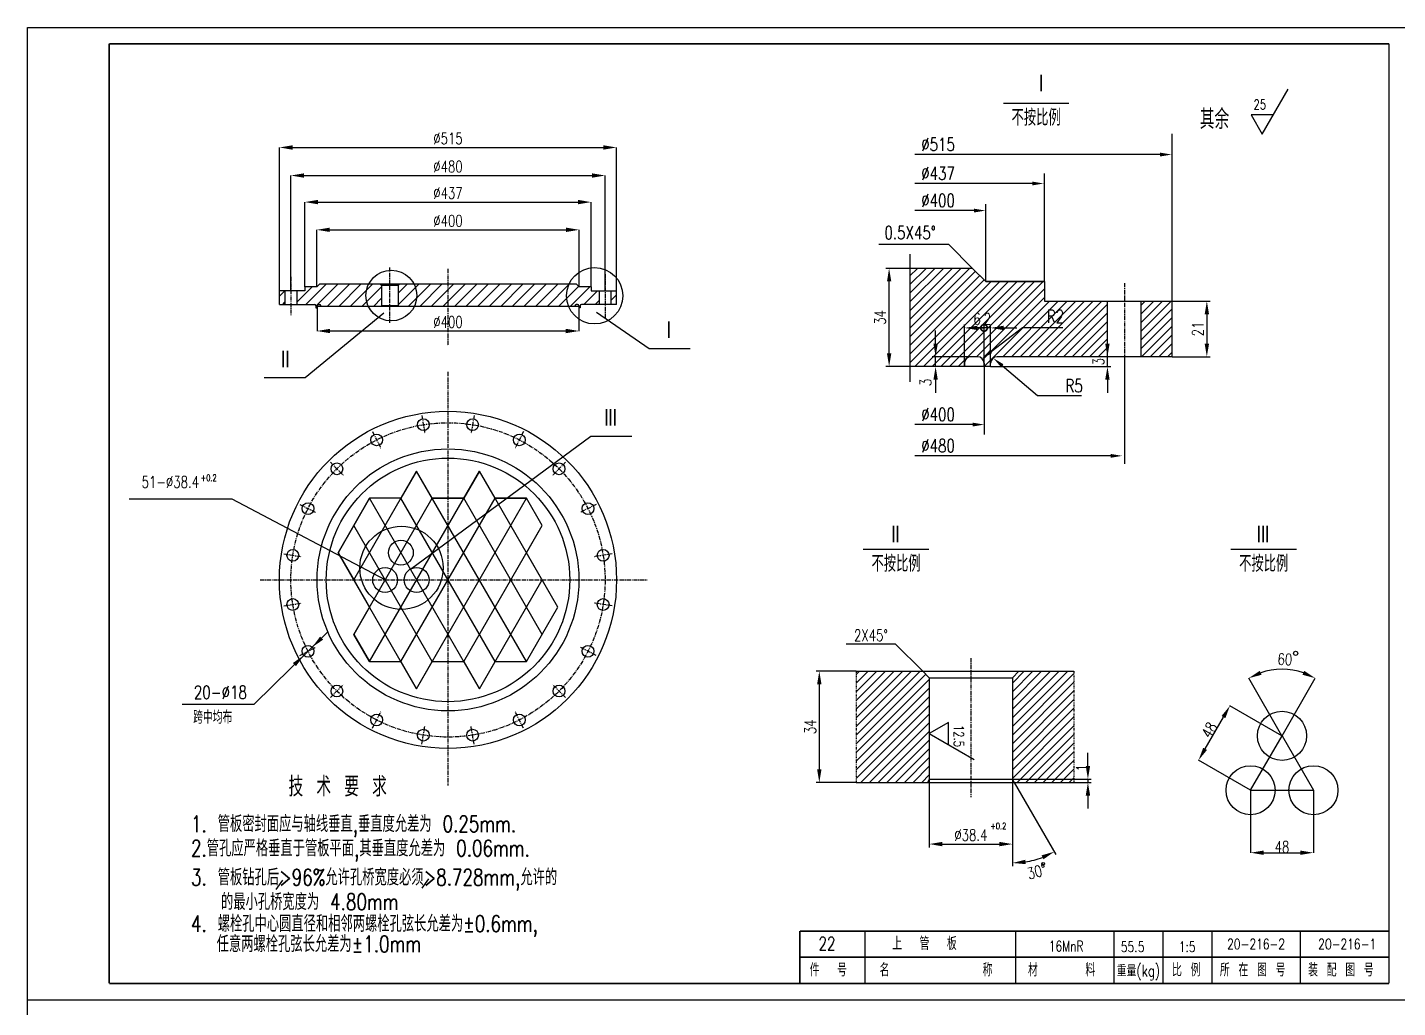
# Model space of a CAD drawing. Extents: x -11639 to -9817, y 3347 to 4292.
# Drawn here: x -10657.8 to -10239.1, y 3807.3 to 4106.7 of the extents above; entities that cross this region are included whole.
import ezdxf
from ezdxf.enums import TextEntityAlignment as Align

# ---------------------------------------------------------------- set-up
doc = ezdxf.new("R2010")
doc.units = 0
doc.header["$LTSCALE"] = 10
doc.header["$MEASUREMENT"] = 0
doc.linetypes.add('CENTER', pattern=[2, 1.25, -0.25, 0.25, -0.25])
doc.linetypes.add('DIVIDE', pattern=[1.25, 0.5, -0.25, 0, -0.25, 0, -0.25])
doc.layers.get('0').update_dxf_attribs({"linetype": 'CONTINUOUS'})
doc.layers.get('DEFPOINTS').update_dxf_attribs({"linetype": 'CONTINUOUS'})
for name, color, linetype in [('1', 2, 'CONTINUOUS'), ('2', 1, 'CONTINUOUS'), ('CENTER', 2, 'CENTER'), ('DIM', 4, 'CONTINUOUS'), ('LK', 240, 'CONTINUOUS'), ('TK', 7, 'CONTINUOUS')]:
    doc.layers.add(name, color=color, linetype=linetype)
doc.styles.add('HZ', font='txt', dxfattribs={"width": 0.75, "bigfont": 'hztxt'})
doc.styles.get("Standard").update_dxf_attribs({"font": 'simplex', "width": 0.75, "bigfont": 'hztxt'})
doc.dimstyles.get("Standard").update_dxf_attribs({"dimtxt": 0.18, "dimasz": 0.18, "dimexe": 0.18, "dimexo": 0.0625, "dimgap": 0.09, "dimtad": 0, "dimtih": 1, "dimtoh": 1, "dimdec": 4, "dimzin": 0, "dimtxsty": 'STANDARD', "dimcen": 0.09, "dimazin": 3, "dimtfac": 1, "dimtdec": 4, "dimtofl": 0, "dimtmove": 0, "dimatfit": 3, "dimtolj": 1, "dimtzin": 0})

# ---------------------------------------------------------------- blocks, each defined once
blk = doc.blocks.new('*D127')
at = {"color": 0, "linetype": 'BYBLOCK'}
for p, q in [((-18999.1, 3938.4), (-18999.1, 4290.4)), ((-18959.1, 4290.2), (-18079.1, 4290.2)), ((-18039.1, 3938.4), (-18039.1, 4290.4))]:
    blk.add_line(p, q, dxfattribs=at)
for points in [[(-18959.1, 4296.9), (-18959.1, 4283.6), (-18999.1, 4290.2)], [(-18079.1, 4296.9), (-18079.1, 4283.6), (-18039.1, 4290.2)]]:
    blk.add_solid(points, dxfattribs=at)
at = {"layer": 'DEFPOINTS', "color": 0, "linetype": 'BYBLOCK'}
for p in [(-18039.1, 4290.2), (-18999.1, 3938.3), (-18039.1, 3938.3)]:
    blk.add_point(p, dxfattribs=at)
at = {"color": 0, "linetype": 'BYBLOCK', "insert": (-18519.1, 4317.7), "char_height": 35, "attachment_point": 5}
blk.add_mtext('\\A1;∅480', dxfattribs=at)
blk = doc.blocks.new('*D118')
at = {"color": 0, "linetype": 'BYBLOCK'}
for p, q in [((-19034.1, 3938.4), (-19034.1, 4376)), ((-18994.1, 4375.9), (-18044.1, 4375.9)), ((-18004.1, 3938.4), (-18004.1, 4376))]:
    blk.add_line(p, q, dxfattribs=at)
for points in [[(-18994.1, 4382.5), (-18994.1, 4369.2), (-19034.1, 4375.9)], [(-18044.1, 4382.5), (-18044.1, 4369.2), (-18004.1, 4375.9)]]:
    blk.add_solid(points, dxfattribs=at)
at = {"layer": 'DEFPOINTS', "color": 0, "linetype": 'BYBLOCK'}
for p in [(-18004.1, 4375.9), (-19034.1, 3938.3), (-18004.1, 3938.3)]:
    blk.add_point(p, dxfattribs=at)
at = {"color": 0, "linetype": 'BYBLOCK', "insert": (-18519.1, 4403.4), "char_height": 35, "attachment_point": 5}
blk.add_mtext('\\A1;∅515', dxfattribs=at)
blk = doc.blocks.new('*D131')
at = {"color": 0, "linetype": 'BYBLOCK'}
for p, q in [((-18919.1, 3886.3), (-18919.1, 3815.2)), ((-18119.1, 3886.3), (-18119.1, 3815.2)), ((-18879.1, 3815.4), (-18159.1, 3815.4))]:
    blk.add_line(p, q, dxfattribs=at)
for points in [[(-18879.1, 3822), (-18879.1, 3808.7), (-18919.1, 3815.4)], [(-18159.1, 3822), (-18159.1, 3808.7), (-18119.1, 3815.4)]]:
    blk.add_solid(points, dxfattribs=at)
at = {"layer": 'DEFPOINTS', "color": 0, "linetype": 'BYBLOCK'}
for p in [(-18919.1, 3886.3), (-18119.1, 3886.3), (-18119.1, 3815.4)]:
    blk.add_point(p, dxfattribs=at)
at = {"color": 0, "linetype": 'BYBLOCK', "insert": (-18519.1, 3842.9), "char_height": 35, "attachment_point": 5}
blk.add_mtext('\\A1;∅400', dxfattribs=at)
blk = doc.blocks.new('*D120')
at = {"color": 0, "linetype": 'BYBLOCK'}
for p, q in [((-18920.1, 3950.4), (-18920.1, 4124.6)), ((-18880.1, 4124.4), (-18158.1, 4124.4)), ((-18118.1, 3950.4), (-18118.1, 4124.6))]:
    blk.add_line(p, q, dxfattribs=at)
for points in [[(-18880.1, 4131.1), (-18880.1, 4117.8), (-18920.1, 4124.4)], [(-18158.1, 4131.1), (-18158.1, 4117.8), (-18118.1, 4124.4)]]:
    blk.add_solid(points, dxfattribs=at)
at = {"layer": 'DEFPOINTS', "color": 0, "linetype": 'BYBLOCK'}
for p in [(-18118.1, 4124.4), (-18920.1, 3950.3), (-18118.1, 3950.3)]:
    blk.add_point(p, dxfattribs=at)
at = {"color": 0, "linetype": 'BYBLOCK', "insert": (-18519.1, 4151.9), "char_height": 35, "attachment_point": 5}
blk.add_mtext('\\A1;∅400', dxfattribs=at)
blk = doc.blocks.new('*D119')
at = {"color": 0, "linetype": 'BYBLOCK'}
for p, q in [((-18956.1, 3950.4), (-18956.1, 4209.3)), ((-18916.1, 4209.1), (-18122.1, 4209.1)), ((-18082.1, 3950.4), (-18082.1, 4209.3))]:
    blk.add_line(p, q, dxfattribs=at)
for points in [[(-18916.1, 4215.8), (-18916.1, 4202.4), (-18956.1, 4209.1)], [(-18122.1, 4215.8), (-18122.1, 4202.4), (-18082.1, 4209.1)]]:
    blk.add_solid(points, dxfattribs=at)
at = {"layer": 'DEFPOINTS', "color": 0, "linetype": 'BYBLOCK'}
for p in [(-18082.1, 4209.1), (-18956.1, 3950.3), (-18082.1, 3950.3)]:
    blk.add_point(p, dxfattribs=at)
at = {"color": 0, "linetype": 'BYBLOCK', "insert": (-18519.1, 4236.6), "char_height": 35, "attachment_point": 5}
blk.add_mtext('\\A1;∅437', dxfattribs=at)
blk = doc.blocks.new('*D132')
at = {"color": 0, "linetype": 'BYBLOCK'}
for p, q in [((-16794.6, 2446.4), (-16794.6, 2180.6)), ((-16788.8, 2436.4), (-16661.7, 2216.3))]:
    blk.add_line(p, q, dxfattribs=at)
blk.add_arc((-16794.6, 2446.5), 255.8, 278.9679, 291.0321, dxfattribs=at)
for points in [[(-16705.7, 2213.7), (-16699.9, 2201.7), (-16666.7, 2224.9)], [(-16754.2, 2187.1), (-16755.3, 2200.4), (-16794.6, 2190.6)]]:
    blk.add_solid(points, dxfattribs=at)
at = {"layer": 'DEFPOINTS', "color": 0, "linetype": 'BYBLOCK'}
for p in [(-16794.6, 2756.5), (-16794.6, 2446.5), (-16794.6, 2446.5), (-16788.8, 2436.5), (-16707.1, 2206.1)]:
    blk.add_point(p, dxfattribs=at)
at = {"color": 0, "linetype": 'BYBLOCK', "insert": (-16720.3, 2164.2), "char_height": 35, "attachment_point": 5, "rotation": 14.7505}
blk.add_mtext('\\A1;30°', dxfattribs=at)
blk = doc.blocks.new('*D134')
at = {"color": 0, "linetype": 'BYBLOCK'}
for p, q in [((-17048.6, 2446.4), (-17048.6, 2238.3)), ((-16794.6, 2446.4), (-16794.6, 2238.3)), ((-17008.6, 2248.3), (-16834.6, 2248.3))]:
    blk.add_line(p, q, dxfattribs=at)
for points in [[(-17008.6, 2254.9), (-17008.6, 2241.6), (-17048.6, 2248.3)], [(-16834.6, 2254.9), (-16834.6, 2241.6), (-16794.6, 2248.3)]]:
    blk.add_solid(points, dxfattribs=at)
at = {"layer": 'DEFPOINTS', "color": 0, "linetype": 'BYBLOCK'}
for p in [(-17048.6, 2446.5), (-16794.6, 2446.5), (-16794.6, 2248.3)]:
    blk.add_point(p, dxfattribs=at)
at = {"color": 0, "linetype": 'BYBLOCK', "insert": (-16921.6, 2275.8), "char_height": 35, "attachment_point": 5}
blk.add_mtext('\\A1;∅38.4', dxfattribs=at)
blk = doc.blocks.new('*D135')
at = {"color": 0, "linetype": 'BYBLOCK'}
for p, q in [((-17522.2, 2776.5), (-17644.8, 2776.5)), ((-17634.8, 2736.5), (-17634.8, 2476.5)), ((-17522.2, 2436.5), (-17644.8, 2436.5))]:
    blk.add_line(p, q, dxfattribs=at)
for points in [[(-17641.4, 2736.5), (-17628.1, 2736.5), (-17634.8, 2776.5)], [(-17641.4, 2476.5), (-17628.1, 2476.5), (-17634.8, 2436.5)]]:
    blk.add_solid(points, dxfattribs=at)
at = {"layer": 'DEFPOINTS', "color": 0, "linetype": 'BYBLOCK'}
for p in [(-17522.1, 2776.5), (-17634.8, 2436.5), (-17522.1, 2436.5)]:
    blk.add_point(p, dxfattribs=at)
at = {"color": 0, "linetype": 'BYBLOCK', "insert": (-17662.3, 2606.5), "char_height": 35, "attachment_point": 5, "rotation": 90}
blk.add_mtext('\\A1;34', dxfattribs=at)
blk = doc.blocks.new('*D128')
at = {"color": 0, "linetype": 'BYBLOCK'}
for p, q in [((-15971, 2579.1), (-16072.6, 2755.1)), ((-15970.9, 2579.1), (-15869.2, 2755.1))]:
    blk.add_line(p, q, dxfattribs=at)
blk.add_arc((-15970.9, 2579), 203.2, 71.2969, 108.7031, dxfattribs=at)
for points in [[(-16033.3, 2765.4), (-16038.8, 2777.5), (-16072.5, 2755)], [(-15903, 2777.5), (-15908.5, 2765.4), (-15869.3, 2755)]]:
    blk.add_solid(points, dxfattribs=at)
at = {"layer": 'DEFPOINTS', "color": 0, "linetype": 'BYBLOCK'}
for p in [(-16006.2, 2779.1), (-15970.9, 2579), (-15970.9, 2579), (-16066.9, 2412.7), (-15874.9, 2412.7)]:
    blk.add_point(p, dxfattribs=at)
at = {"color": 0, "linetype": 'BYBLOCK', "insert": (-15962.1, 2812.7), "char_height": 35, "attachment_point": 5, "rotation": 357.8264}
blk.add_mtext('\\A1;60', dxfattribs=at)
blk = doc.blocks.new('*D133')
at = {"color": 0, "linetype": 'BYBLOCK'}
for p, q in [((-16563.9, 2486.5), (-16563.9, 2526.5)), ((-16794.6, 2446.5), (-16553.9, 2446.5)), ((-16794.6, 2436.5), (-16553.9, 2436.5)), ((-16563.9, 2446.5), (-16563.9, 2436.5)), ((-16563.9, 2446.5), (-16563.9, 2436.5)), ((-16563.9, 2396.5), (-16563.9, 2356.5))]:
    blk.add_line(p, q, dxfattribs=at)
for points in [[(-16570.5, 2486.5), (-16557.2, 2486.5), (-16563.9, 2446.5)], [(-16570.5, 2396.5), (-16557.2, 2396.5), (-16563.9, 2436.5)]]:
    blk.add_solid(points, dxfattribs=at)
at = {"layer": 'DEFPOINTS', "color": 0, "linetype": 'BYBLOCK'}
for p in [(-16794.6, 2446.5), (-16794.6, 2436.5), (-16563.9, 2436.5)]:
    blk.add_point(p, dxfattribs=at)
at = {"color": 0, "linetype": 'BYBLOCK', "insert": (-16581.9, 2481.5), "char_height": 35, "attachment_point": 5, "rotation": 90}
blk.add_mtext('\\A1;1', dxfattribs=at)
blk = doc.blocks.new('*D130')
at = {"color": 0, "linetype": 'BYBLOCK'}
for p, q in [((-16066.9, 2412.7), (-16066.9, 2221.7)), ((-15874.9, 2412.7), (-15874.9, 2221.7)), ((-16026.9, 2221.9), (-15914.9, 2221.9))]:
    blk.add_line(p, q, dxfattribs=at)
for points in [[(-16026.9, 2228.5), (-16026.9, 2215.2), (-16066.9, 2221.9)], [(-15914.9, 2228.5), (-15914.9, 2215.2), (-15874.9, 2221.9)]]:
    blk.add_solid(points, dxfattribs=at)
at = {"layer": 'DEFPOINTS', "color": 0, "linetype": 'BYBLOCK'}
for p in [(-16066.9, 2412.7), (-15874.9, 2412.7), (-15874.9, 2221.9)]:
    blk.add_point(p, dxfattribs=at)
at = {"color": 0, "linetype": 'BYBLOCK', "insert": (-15970.9, 2239.4), "char_height": 35, "attachment_point": 5}
blk.add_mtext('\\A1;48', dxfattribs=at)
blk = doc.blocks.new('*D129')
at = {"color": 0, "linetype": 'BYBLOCK'}
for p, q in [((-15971, 2579), (-16130.1, 2670.9)), ((-16205.9, 2539.1), (-16149.9, 2636.1)), ((-16067, 2412.8), (-16226.1, 2504.6))]:
    blk.add_line(p, q, dxfattribs=at)
for points in [[(-16155.7, 2639.5), (-16144.1, 2632.8), (-16129.9, 2670.8)], [(-16211.7, 2542.5), (-16200.1, 2535.8), (-16225.9, 2504.5)]]:
    blk.add_solid(points, dxfattribs=at)
at = {"layer": 'DEFPOINTS', "color": 0, "linetype": 'BYBLOCK'}
for p in [(-16129.9, 2670.8), (-15970.9, 2579), (-16066.9, 2412.7)]:
    blk.add_point(p, dxfattribs=at)
at = {"color": 0, "linetype": 'BYBLOCK', "insert": (-16193.1, 2596.4), "char_height": 35, "attachment_point": 5, "rotation": 60}
blk.add_mtext('\\A1;48', dxfattribs=at)
blk = doc.blocks.new('*D123')
at = {"color": 0, "linetype": 'BYBLOCK'}
for p, q in [((-17029.3, 3776.7), (-17029.3, 3816.7)), ((-16915.1, 3736.7), (-17039.3, 3736.7)), ((-17029.3, 3706.7), (-17029.3, 3736.7)), ((-17029.3, 3706.7), (-17029.3, 3736.7)), ((-16941.4, 3706.7), (-17039.3, 3706.7)), ((-17029.3, 3666.7), (-17029.3, 3626.7))]:
    blk.add_line(p, q, dxfattribs=at)
for points in [[(-17035.9, 3776.7), (-17022.6, 3776.7), (-17029.3, 3736.7)], [(-17035.9, 3666.7), (-17022.6, 3666.7), (-17029.3, 3706.7)]]:
    blk.add_solid(points, dxfattribs=at)
at = {"layer": 'DEFPOINTS', "color": 0, "linetype": 'BYBLOCK'}
for p in [(-17029.3, 3736.7), (-16915.1, 3736.7), (-16941.3, 3706.7)]:
    blk.add_point(p, dxfattribs=at)
at = {"color": 0, "linetype": 'BYBLOCK', "insert": (-17059.9, 3658.2), "char_height": 35, "attachment_point": 5, "rotation": 90}
blk.add_mtext('\\A1;3', dxfattribs=at)
blk = doc.blocks.new('*D125')
at = {"color": 0, "linetype": 'BYBLOCK'}
for p, q in [((-17107.9, 4006.7), (-17181.3, 4006.7)), ((-17171.3, 3746.7), (-17171.3, 3966.7)), ((-17107.9, 3706.7), (-17181.3, 3706.7))]:
    blk.add_line(p, q, dxfattribs=at)
for points in [[(-17177.9, 3966.7), (-17164.6, 3966.7), (-17171.3, 4006.7)], [(-17177.9, 3746.7), (-17164.6, 3746.7), (-17171.3, 3706.7)]]:
    blk.add_solid(points, dxfattribs=at)
at = {"layer": 'DEFPOINTS', "color": 0, "linetype": 'BYBLOCK'}
for p in [(-17171.3, 4006.7), (-17107.8, 4006.7), (-17107.8, 3706.7)]:
    blk.add_point(p, dxfattribs=at)
at = {"color": 0, "linetype": 'BYBLOCK', "insert": (-17198.8, 3856.7), "char_height": 35, "attachment_point": 5, "rotation": 90}
blk.add_mtext('\\A1;34', dxfattribs=at)
blk = doc.blocks.new('*D126')
at = {"color": 0, "linetype": 'BYBLOCK'}
for p, q in [((-16306.3, 3906.7), (-16190.6, 3906.7)), ((-16200.6, 3866.7), (-16200.6, 3776.7)), ((-16306.3, 3736.7), (-16190.6, 3736.7))]:
    blk.add_line(p, q, dxfattribs=at)
for points in [[(-16207.2, 3866.7), (-16193.9, 3866.7), (-16200.6, 3906.7)], [(-16207.2, 3776.7), (-16193.9, 3776.7), (-16200.6, 3736.7)]]:
    blk.add_solid(points, dxfattribs=at)
at = {"layer": 'DEFPOINTS', "color": 0, "linetype": 'BYBLOCK'}
for p in [(-16306.4, 3906.7), (-16306.4, 3736.7), (-16200.6, 3736.7)]:
    blk.add_point(p, dxfattribs=at)
at = {"color": 0, "linetype": 'BYBLOCK', "insert": (-16228.1, 3821.7), "char_height": 35, "attachment_point": 5, "rotation": 90}
blk.add_mtext('\\A1;21', dxfattribs=at)
blk = doc.blocks.new('*D121')
at = {"color": 0, "linetype": 'BYBLOCK'}
for p, q in [((-16504.3, 3776.7), (-16504.3, 3816.7)), ((-16306.4, 3736.7), (-16514.3, 3736.7)), ((-16504.3, 3706.7), (-16504.3, 3736.7)), ((-16861.3, 3706.7), (-16494.3, 3706.7)), ((-16504.3, 3666.7), (-16504.3, 3626.7))]:
    blk.add_line(p, q, dxfattribs=at)
for points in [[(-16511, 3776.7), (-16497.6, 3776.7), (-16504.3, 3736.7)], [(-16511, 3666.7), (-16497.6, 3666.7), (-16504.3, 3706.7)]]:
    blk.add_solid(points, dxfattribs=at)
at = {"layer": 'DEFPOINTS', "color": 0, "linetype": 'BYBLOCK'}
for p in [(-16504.3, 3736.7), (-16306.3, 3736.7), (-16861.3, 3706.7)]:
    blk.add_point(p, dxfattribs=at)
at = {"color": 0, "linetype": 'BYBLOCK', "insert": (-16531.8, 3721.7), "char_height": 35, "attachment_point": 5, "rotation": 90}
blk.add_mtext('\\A1;3', dxfattribs=at)
blk = doc.blocks.new('_DOTSMALL')
at = {"layer": '1', "color": 0, "const_width": 0.5}
blk.add_lwpolyline([(-0.0625, 0, 1), (0.0625, 0, 1)], format="xyb", close=True, dxfattribs=at)
blk = doc.blocks.new('*D122')
at = {"color": 0, "linetype": 'BYBLOCK'}
for p, q in [((-16941.3, 3706.7), (-16941.3, 3834.8)), ((-16901.3, 3824.8), (-16881.3, 3824.8)), ((-16881.3, 3707.3), (-16881.3, 3834.8))]:
    blk.add_line(p, q, dxfattribs=at)
blk.add_solid([(-16901.3, 3831.5), (-16901.3, 3818.1), (-16941.3, 3824.8)], dxfattribs=at)
at = {"layer": 'DEFPOINTS', "color": 0, "linetype": 'BYBLOCK'}
for p in [(-16881.3, 3824.8), (-16941.3, 3706.7), (-16881.3, 3707.3)]:
    blk.add_point(p, dxfattribs=at)
at = {"color": 0, "linetype": 'BYBLOCK', "xscale": 40, "yscale": 40, "zscale": 40}
blk.add_blockref('_DOTSMALL', (-16881.3, 3824.8), dxfattribs=at)
at = {"color": 0, "linetype": 'BYBLOCK', "insert": (-16902.5, 3851.9), "char_height": 35, "attachment_point": 5}
blk.add_mtext('\\A1;6', dxfattribs=at)
blk = doc.blocks.new('*D124')
at = {"color": 0, "linetype": 'BYBLOCK'}
for p, q in [((-16881.3, 3824.8), (-16921.3, 3824.8)), ((-16881.3, 3706.7), (-16881.3, 3834.8)), ((-16861.3, 3824.8), (-16881.3, 3824.8)), ((-16861.3, 3707.2), (-16861.3, 3834.8)), ((-16821.3, 3824.8), (-16781.3, 3824.8))]:
    blk.add_line(p, q, dxfattribs=at)
blk.add_solid([(-16821.3, 3831.5), (-16821.3, 3818.1), (-16861.3, 3824.8)], dxfattribs=at)
at = {"layer": 'DEFPOINTS', "color": 0, "linetype": 'BYBLOCK'}
for p in [(-16881.3, 3824.8), (-16881.3, 3706.7), (-16861.3, 3707.1)]:
    blk.add_point(p, dxfattribs=at)
at = {"color": 0, "linetype": 'BYBLOCK', "xscale": 40, "yscale": 40, "zscale": 40}
blk.add_blockref('_DOTSMALL', (-16881.3, 3824.8), dxfattribs=at)
at = {"color": 0, "linetype": 'BYBLOCK', "insert": (-16871.3, 3852.3), "char_height": 35, "attachment_point": 5}
blk.add_mtext('\\A1;2', dxfattribs=at)
blk = doc.blocks.new('20-216-2')
h = blk.add_hatch()
h.set_pattern_fill('ANSI31', color=256, scale=150, style=0)
h.set_pattern_definition([(45, (-4501, -80.66), (-13.258252, 13.258252), [])])
h.paths.add_polyline_path([(-16876.32411, 6936.656), (-16916.32411, 6976.656), (-17107.79324, 6976.656), (-17107.79324, 6676.656), (-16941.32411, 6676.656), (-16941.32411, 6686.656, -0.4142135624), (-16921.32411, 6706.656), (-16901.32411, 6706.656, -0.4142135624), (-16881.32411, 6686.656), (-16881.32411, 6676.656), (-16861.32411, 6676.656), (-16861.32411, 6686.656, -0.4142135624), (-16841.32411, 6706.656), (-16504.1005, 6706.656), (-16504.1005, 6876.656), (-16696.32411, 6876.656), (-16696.32411, 6936.656)])
h.paths.add_polyline_path([(-16306.32411, 6876.656), (-16401.19812, 6876.656), (-16401.19812, 6706.656), (-16306.32411, 6706.656)])
h.paths.add_polyline_path([(-16919.34734, 6848.19198), (-16885.59734, 6848.19198), (-16885.59734, 6795.69198), (-16919.34734, 6795.69198)], flags=24)
h.paths.add_polyline_path([(-16888.82411, 6848.54623), (-16853.82411, 6848.54623), (-16853.82411, 6796.04623), (-16888.82411, 6796.04623)], flags=24)
h.paths.add_polyline_path([(-16699.55298, 6859.93922), (-16629.55298, 6859.93922), (-16629.55298, 6799.93922), (-16699.55298, 6799.93922)], flags=24)
h = blk.add_hatch()
h.set_pattern_fill('ANSI31', color=256, scale=200, style=0)
h.paths.add_polyline_path([(-18761.38498, 6928.31704), (-18912.06563, 6928.31704), (-18920.06563, 6920.31704), (-18956.06563, 6920.31704), (-18956.06563, 6908.31704), (-18981.06563, 6908.31704), (-18981.06563, 6866.31704), (-18927.06563, 6866.31704, -0.4142135624), (-18923.06563, 6862.31704), (-18923.06563, 6856.31704), (-18919.06563, 6856.31704), (-18919.06563, 6862.31704, -0.4142135624), (-18915.06563, 6866.31704), (-18911.06563, 6866.31704, -0.4142135624), (-18907.06563, 6862.31704), (-18907.06563, 6860.31704), (-18762.02744, 6860.31704, -0.1115708707), (-18769.56111, 6893.65861, -0.1163560313)])
h.paths.add_polyline_path([(-19017.06563, 6908.31704), (-19034.06563, 6908.31704), (-19034.06563, 6866.31704), (-19017.06563, 6866.31704)])
h.paths.add_polyline_path([(-18722.04542, 6924.31704), (-18726.04542, 6928.31704), (-18761.38498, 6928.31704, 0.1163560313), (-18769.56111, 6893.65861, 0.1115708707), (-18762.02744, 6860.31704), (-18723.20012, 6860.31704), (-18722.04542, 6862.31704)])
h.paths.add_polyline_path([(-18622.64477, 6928.31704), (-18667.24542, 6928.31704), (-18671.24542, 6924.31704), (-18671.24542, 6862.31704), (-18670.09071, 6860.31704), (-18622.00231, 6860.31704, 0.1115708707), (-18614.46864, 6893.65861, 0.1163560313)])
h.paths.add_polyline_path([(-18519.06563, 6928.31704), (-18622.64477, 6928.31704, -0.1163560313), (-18614.46864, 6893.65861, -0.1115708707), (-18622.00231, 6860.31704), (-18519.06563, 6860.31704)])
h.paths.add_polyline_path([(-18157.03132, 6893.08959, -0.1058347504), (-18149.49028, 6928.31704), (-18519.06563, 6928.31704), (-18519.06563, 6860.31704), (-18150.5463, 6860.31704, -0.0979898263)])
h.paths.add_polyline_path([(-18057.06563, 6908.31704), (-18082.06563, 6908.31704), (-18082.06563, 6920.31704), (-18118.06563, 6920.31704), (-18126.06563, 6928.31704), (-18149.49028, 6928.31704, 0.1058347504), (-18157.03132, 6893.08959, 0.0979898263), (-18150.5463, 6860.31704), (-18131.06563, 6860.31704), (-18131.06563, 6862.31704, -0.4142135624), (-18127.06563, 6866.31704), (-18123.06563, 6866.31704, -0.4142135624), (-18119.06563, 6862.31704), (-18119.06563, 6856.31704), (-18115.06563, 6856.31704), (-18115.06563, 6862.31704, -0.4142135624), (-18111.06563, 6866.31704), (-18057.06563, 6866.31704)])
h.paths.add_polyline_path([(-18004.06563, 6908.31704), (-18021.06563, 6908.31704), (-18021.06563, 6866.31704), (-18004.06563, 6866.31704)])
h = blk.add_hatch()
h.set_pattern_fill('ANSI31', color=256, scale=150, style=0)
h.paths.add_polyline_path([(-17048.62128, 5726.46215), (-17068.62128, 5746.46215), (-17271.92472, 5746.46215), (-17271.92472, 5406.46215), (-17054.39479, 5406.46215), (-17048.62128, 5416.46215)])
h.paths.add_polyline_path([(-16606.64146, 5746.46215), (-16774.62128, 5746.46215), (-16794.62128, 5726.46215), (-16794.62128, 5416.46215), (-16788.84778, 5406.46215), (-16606.64146, 5406.46215)])
for p, q in [((-17107.79324, 7019.65793), (-17107.79324, 6630.2842)), ((-18715.11122, 6839.51686), (-18955.80019, 6642.60476)), ((-18065.70072, 6842.38942), (-17904.87883, 6732.26681)), ((-17904.87883, 6732.26681), (-17779.53746, 6732.26681)), ((-18955.80019, 6642.60476), (-19081.14155, 6642.60476)), ((-18634.06563, 6058.00194), (-18082.73186, 6464.45926)), ((-18082.73186, 6464.45926), (-17957.3905, 6464.45926)), ((-19043.67477, 5079.86563), (-19023.69085, 5108.39488)), ((-18597.61699, 5083.99377), (-18577.63307, 5112.52302))]:
    blk.add_line(p, q)
at = {"linetype": 'DIVIDE'}
for p, q in [((-17271.92472, 5746.46215), (-17271.92472, 5406.46215)), ((-16606.64146, 5746.46215), (-16606.64146, 5406.46215))]:
    blk.add_line(p, q, dxfattribs=at)
at = {"color": 2}
blk.add_line((-19804.04823, 4742.6203), (-11394.04823, 4742.6203), dxfattribs=at)
at = {"color": 1, "const_width": 5}
blk.add_lwpolyline([(-19554.04823, 4792.6203), (-15644.04823, 4792.6203)], dxfattribs=at)
for centre, radius in [((-18692.01487, 6893.65861), 77.54624), ((-18070.97953, 6893.08959), 86.05179), ((-18519.06563, 6025.09297), 372), ((-18661.18845, 6062.05276), 127.25386)]:
    blk.add_circle(centre, radius)
at = {"layer": '1'}
for p, q in [((-19804.04823, 1772.6203), (-19804.04823, 7712.6203)), ((-19804.04823, 7712.6203), (-11394.04823, 7712.6203)), ((-16822.1597, 7481.17292), (-16622.1597, 7481.17292)), ((-18807.06563, 6025.09297), (-18615.06563, 6357.64673)), ((-18759.06563, 5775.67765), (-18423.06563, 6357.64673)), ((-18279.06563, 5775.67765), (-18615.06563, 6357.64673)), ((-18183.06563, 5941.95453), (-18423.06563, 6357.64673)), ((-18807.06563, 5858.81609), (-18567.06563, 6274.50829)), ((-18423.06563, 5692.53922), (-18759.06563, 6274.50829)), ((-18663.06563, 5775.67765), (-18375.06563, 6274.50829)), ((-18375.06563, 5775.67765), (-18663.06563, 6274.50829)), ((-18615.06563, 5692.53922), (-18279.06563, 6274.50829)), ((-18231.06563, 5858.81609), (-18471.06563, 6274.50829)), ((-18567.06563, 5775.67765), (-18807.06563, 6191.36985)), ((-18471.06563, 5775.67765), (-18231.06563, 6191.36985)), ((-17250.1265, 6118.73598), (-17050.1265, 6118.73598)), ((-16126.97328, 6118.73598), (-15926.97328, 6118.73598)), ((-18615.06563, 5692.53922), (-18855.06563, 6108.23141)), ((-18423.06563, 5692.53922), (-18231.06563, 6025.09297)), ((-16066.93639, 5382.72742), (-15970.93639, 5549.0043)), ((-15970.93639, 5549.0043), (-15874.93639, 5382.72742)), ((-16066.93639, 5382.72742), (-15874.93639, 5382.72742)), ((-17244.04823, 4792.6203), (-17244.04823, 4952.6203)), ((-16784.04823, 4792.6203), (-16784.04823, 4952.6203)), ((-16484.04823, 4792.6203), (-16484.04823, 4952.6203)), ((-16334.04823, 4792.6203), (-16334.04823, 4952.6203)), ((-16184.04823, 4792.6203), (-16184.04823, 4952.6203)), ((-15914.04823, 4792.6203), (-15914.04823, 4952.6203))]:
    blk.add_line(p, q, dxfattribs=at)
at = {"layer": '1', "color": 1, "const_width": 5}
blk.add_lwpolyline([(-15644.04823, 7662.6203), (-15644.04823, 4792.6203)], dxfattribs=at)
at = {"layer": '1', "const_width": 5}
blk.add_lwpolyline([(-17444.04823, 4872.6203), (-15644.04823, 4872.6203)], dxfattribs=at)
at = {"layer": '2', "const_width": 5}
for points in [[(-19554.04823, 4792.6203), (-19554.04823, 7662.6203)], [(-15644.04823, 7662.6203), (-19554.04823, 7662.6203)], [(-17444.04823, 4952.6203), (-15644.04823, 4952.6203)], [(-17444.04823, 4952.6203), (-17444.04823, 4792.6203)]]:
    blk.add_lwpolyline(points, dxfattribs=at)
at = {"layer": 'CENTER'}
for p, q in [((-18999.06563, 6950.8818), (-18999.06563, 6832.99216)), ((-18696.64542, 6809.99731), (-18696.64542, 6978.91579)), ((-18519.06563, 6975.24661), (-18519.06563, 6739.97523)), ((-18039.06563, 6958.57024), (-18039.06563, 6822.74087)), ((-16452.64931, 6931.51864), (-16452.64931, 6656.0793)), ((-18519.06563, 6660.876), (-18519.06563, 5396.8928)), ((-18598.57111, 6527.07087), (-18589.88184, 6472.20898)), ((-18439.56014, 6527.07087), (-18448.24941, 6472.20898)), ((-18749.79954, 6477.93378), (-18724.5823, 6428.44215)), ((-18288.33171, 6477.93378), (-18313.54895, 6428.44215)), ((-18878.44212, 6384.46947), (-18839.16535, 6345.19269)), ((-18159.68913, 6384.46947), (-18198.9659, 6345.19269)), ((-18971.90643, 6255.82689), (-18922.41481, 6230.60964)), ((-18066.22482, 6255.82689), (-18115.71645, 6230.60964)), ((-19021.04352, 6104.59846), (-18966.18164, 6095.90919)), ((-18017.08773, 6104.59846), (-18071.94962, 6095.90919)), ((-19092.57124, 6025.09297), (-17910.40366, 6025.09297)), ((-19021.04352, 5945.58748), (-18966.18164, 5954.27675)), ((-18017.08773, 5945.58748), (-18071.94962, 5954.27675)), ((-18971.90643, 5794.35906), (-18922.41481, 5819.5763)), ((-18066.22482, 5794.35906), (-18115.71645, 5819.5763)), ((-16921.62128, 5785.77033), (-16921.62128, 5361.33985)), ((-18878.44212, 5665.71647), (-18839.16535, 5704.99325)), ((-18159.68913, 5665.71647), (-18198.9659, 5704.99325)), ((-18749.79954, 5572.25217), (-18724.5823, 5621.74379)), ((-18288.33171, 5572.25217), (-18313.54895, 5621.74379)), ((-18598.57111, 5523.11507), (-18589.88184, 5577.97696)), ((-18439.56014, 5523.11507), (-18448.24941, 5577.97696))]:
    blk.add_line(p, q, dxfattribs=at)
blk.add_circle((-18519.06563, 6025.09297), 480, dxfattribs=at)
at = {"layer": 'DIM'}
for p, q in [((-16031.65507, 7386.60486), (-15952.37168, 7523.95919)), ((-15997.86342, 7445.14713), (-16065.45834, 7445.14042)), ((-16065.45834, 7445.14042), (-16031.65507, 7386.60486)), ((-16306.38661, 6876.656), (-16306.38661, 7387.38173)), ((-16343.33781, 7324.29376), (-17092.83347, 7324.29376)), ((-16696.32411, 6936.656), (-16696.32411, 7266.07205)), ((-16734.18281, 7235.95644), (-17092.83347, 7235.95644)), ((-16876.32411, 6936.656), (-16876.32411, 7173.09431)), ((-16911.64488, 7153.14618), (-17092.83347, 7153.14618)), ((-17203.00249, 7050.14575), (-16989.81386, 7050.14575)), ((-16916.32411, 6976.656), (-16989.81386, 7050.14575)), ((-16859.91612, 6722.59775), (-16764.10464, 6796.28434)), ((-16764.10464, 6796.28434), (-16690.45298, 6796.28434)), ((-16690.45298, 6796.28434), (-16640.45298, 6796.28434)), ((-16452.64931, 6706.656), (-16452.64931, 6379.58209)), ((-16881.32411, 6677.3185), (-16881.32411, 6468.9785)), ((-16825.86858, 6679.5295), (-16717.89146, 6588.29246)), ((-16717.89146, 6588.29246), (-16633.4093, 6588.29246)), ((-16633.4093, 6588.29246), (-16583.4093, 6588.29246)), ((-16916.32411, 6499.54142), (-17092.83347, 6499.54142)), ((-16494.37817, 6403.98132), (-17092.83347, 6403.98132)), ((-19178.87417, 6271.55335), (-19493.57547, 6271.55335)), ((-18711.06563, 6025.09297), (-19178.87417, 6271.55335)), ((-19111.57403, 5645.59473), (-18886.26866, 5866.46785)), ((-17302.54787, 5830.2248), (-17152.38394, 5830.2248)), ((-17068.62128, 5746.46215), (-17152.38394, 5830.2248)), ((-19331.05565, 5645.59473), (-19111.57403, 5645.59473)), ((-16990.08572, 5589.6915), (-17048.62128, 5555.88823)), ((-16990.07901, 5522.09658), (-16990.08572, 5589.6915)), ((-17048.62128, 5555.88823), (-16911.26695, 5476.60484))]:
    blk.add_line(p, q, dxfattribs=at)
for centre, radius in [((-15929.36628, 5800.82726), 6.40574), ((-16700.61827, 5157.5145), 4.31496)]:
    blk.add_circle(centre, radius, dxfattribs=at)
for points in [[(-16343.33781, 7330.12709), (-16343.33781, 7318.46043), (-16308.33781, 7324.29376)], [(-16734.18281, 7241.78977), (-16734.18281, 7230.1231), (-16699.18281, 7235.95644)], [(-16911.64488, 7158.97951), (-16911.64488, 7147.31285), (-16876.64488, 7153.14618)], [(-16856.35992, 6717.97377), (-16863.47233, 6727.22173), (-16887.66, 6701.26052)], [(-16829.63349, 6675.0738), (-16822.10366, 6683.98519), (-16852.60274, 6702.11897)], [(-16916.32411, 6505.37475), (-16916.32411, 6493.70809), (-16881.32411, 6499.54142)], [(-16494.37817, 6409.81465), (-16494.37817, 6398.14798), (-16459.37817, 6403.98132)], [(-18909.66683, 5852.27049), (-18900.40286, 5842.68109), (-18933.80306, 5819.68389)], [(-18992.8333, 5771.33539), (-18983.49933, 5761.81411), (-18959.60248, 5794.57667)]]:
    blk.add_solid(points, dxfattribs=at)
at = {"layer": 'LK'}
for p, q in [((-16916.32411, 6976.656), (-17107.79324, 6976.656)), ((-16876.32411, 6936.656), (-16916.32411, 6976.656)), ((-19034.06563, 6866.31704), (-19034.06563, 6908.31704)), ((-18956.06563, 6908.31704), (-19034.06563, 6908.31704)), ((-19017.06563, 6908.31704), (-19017.06563, 6866.31704)), ((-18981.06563, 6908.31704), (-18981.06563, 6866.31704)), ((-18956.06563, 6920.31704), (-18956.06563, 6908.31704)), ((-18920.06563, 6920.31704), (-18956.06563, 6920.31704)), ((-18920.06563, 6920.31704), (-18912.06563, 6928.31704)), ((-18126.06563, 6928.31704), (-18912.06563, 6928.31704)), ((-18722.04542, 6924.31704), (-18726.04542, 6928.31704)), ((-18722.04542, 6924.31704), (-18722.04542, 6862.31704)), ((-18671.24542, 6924.31704), (-18722.04542, 6924.31704)), ((-18671.24542, 6924.31704), (-18667.24542, 6928.31704)), ((-18671.24542, 6924.31704), (-18671.24542, 6862.31704)), ((-18118.06563, 6920.31704), (-18126.06563, 6928.31704)), ((-18082.06563, 6920.31704), (-18118.06563, 6920.31704)), ((-18082.06563, 6920.31704), (-18082.06563, 6908.31704)), ((-18082.06563, 6908.31704), (-18004.06563, 6908.31704)), ((-18057.06563, 6908.31704), (-18057.06563, 6866.31704)), ((-18021.06563, 6908.31704), (-18021.06563, 6866.31704)), ((-18004.06563, 6866.31704), (-18004.06563, 6908.31704)), ((-16876.32411, 6936.656), (-16696.32411, 6936.656)), ((-16696.32411, 6936.656), (-16876.32411, 6936.656)), ((-16696.32411, 6936.656), (-16696.32411, 6876.656)), ((-19034.06563, 6866.31704), (-18927.06563, 6866.31704)), ((-18951.06563, 6866.31704), (-18951.06563, 6866.31704)), ((-18915.06563, 6866.31704), (-18911.06563, 6866.31704)), ((-18123.06563, 6866.31704), (-18127.06563, 6866.31704)), ((-18004.06563, 6866.31704), (-18111.06563, 6866.31704)), ((-18087.06563, 6866.31704), (-18087.06563, 6866.31704)), ((-16696.32411, 6876.656), (-16306.32411, 6876.656)), ((-16504.1005, 6706.656), (-16504.1005, 6876.656)), ((-16401.19812, 6706.656), (-16401.19812, 6876.656)), ((-16306.32411, 6706.656), (-16306.32411, 6876.656)), ((-18923.06563, 6862.31704), (-18923.06563, 6856.31704)), ((-18923.06563, 6856.31704), (-18919.06563, 6856.31704)), ((-18919.06563, 6862.31704), (-18919.06563, 6856.31704)), ((-18119.06563, 6860.31704), (-18919.06563, 6860.31704)), ((-18907.06563, 6862.31704), (-18907.06563, 6860.31704)), ((-18722.04542, 6862.31704), (-18723.20012, 6860.31704)), ((-18671.24542, 6862.31704), (-18722.04542, 6862.31704)), ((-18671.24542, 6862.31704), (-18670.09071, 6860.31704)), ((-18131.06563, 6862.31704), (-18131.06563, 6860.31704)), ((-18119.06563, 6862.31704), (-18119.06563, 6856.31704)), ((-18115.06563, 6856.31704), (-18119.06563, 6856.31704)), ((-18115.06563, 6862.31704), (-18115.06563, 6856.31704)), ((-16901.32411, 6706.656), (-16921.32411, 6706.656)), ((-16306.32411, 6706.656), (-16841.32411, 6706.656)), ((-16721.32411, 6706.656), (-16721.32411, 6706.656)), ((-16861.32411, 6676.656), (-17107.79324, 6676.656)), ((-16941.32411, 6686.656), (-16941.32411, 6676.656)), ((-16881.32411, 6686.656), (-16881.32411, 6677.3185)), ((-16861.32411, 6677.18147), (-16861.32411, 6686.656)), ((-18615.06563, 6357.64673), (-18663.06563, 6274.50829)), ((-18567.06563, 6274.50829), (-18615.06563, 6357.64673)), ((-18423.06563, 6357.64673), (-18471.06563, 6274.50829)), ((-18375.06563, 6274.50829), (-18423.06563, 6357.64673)), ((-18855.06563, 6108.23141), (-18759.06563, 6274.50829)), ((-18759.06563, 6274.50829), (-18855.06563, 6108.23141)), ((-18663.06563, 6274.50829), (-18759.06563, 6274.50829)), ((-18663.06563, 6274.50829), (-18759.06563, 6274.50829)), ((-18567.06563, 6274.50829), (-18471.06563, 6274.50829)), ((-18471.06563, 6274.50829), (-18567.06563, 6274.50829)), ((-18375.06563, 6274.50829), (-18279.06563, 6274.50829)), ((-18279.06563, 6274.50829), (-18375.06563, 6274.50829)), ((-18231.06563, 6191.36985), (-18279.06563, 6274.50829)), ((-18231.06563, 6191.36985), (-18279.06563, 6274.50829)), ((-18279.06563, 6108.23141), (-18231.06563, 6191.36985)), ((-18855.06563, 6108.23141), (-18807.06563, 6025.09297)), ((-18183.06563, 5941.95453), (-18279.06563, 6108.23141)), ((-18807.06563, 6025.09297), (-18759.06563, 5941.95453)), ((-18759.06563, 5941.95453), (-18807.06563, 5858.81609)), ((-18279.06563, 5775.67765), (-18183.06563, 5941.95453)), ((-18279.06563, 5775.67765), (-18183.06563, 5941.95453)), ((-18759.06563, 5775.67765), (-18807.06563, 5858.81609)), ((-18807.06563, 5858.81609), (-18759.06563, 5775.67765)), ((-18759.06563, 5775.67765), (-18663.06563, 5775.67765)), ((-18759.06563, 5775.67765), (-18663.06563, 5775.67765)), ((-18663.06563, 5775.67765), (-18615.06563, 5692.53922)), ((-18615.06563, 5692.53922), (-18567.06563, 5775.67765)), ((-18567.06563, 5775.67765), (-18471.06563, 5775.67765)), ((-18567.06563, 5775.67765), (-18471.06563, 5775.67765)), ((-18471.06563, 5775.67765), (-18423.06563, 5692.53922)), ((-18423.06563, 5692.53922), (-18375.06563, 5775.67765)), ((-18375.06563, 5775.67765), (-18279.06563, 5775.67765)), ((-18375.06563, 5775.67765), (-18279.06563, 5775.67765)), ((-17271.92472, 5746.46215), (-16606.64146, 5746.46215)), ((-17048.62128, 5726.46215), (-17068.62128, 5746.46215)), ((-16794.62128, 5726.46215), (-16774.62128, 5746.46215)), ((-17048.62128, 5726.46215), (-16794.62128, 5726.46215)), ((-17048.62128, 5726.46215), (-17048.62128, 5416.46215)), ((-16794.62128, 5726.46215), (-16794.62128, 5416.46215)), ((-17271.92472, 5406.46215), (-16606.64146, 5406.46215)), ((-17048.62128, 5416.46215), (-17054.39479, 5406.46215)), ((-17048.62128, 5416.46215), (-16794.62128, 5416.46215)), ((-16794.62128, 5416.46215), (-16788.84778, 5406.46215))]:
    blk.add_line(p, q, dxfattribs=at)
for centre, radius in [((-18519.06563, 6025.09297), 515), ((-18594.15417, 6499.18337), 18), ((-18443.97708, 6499.18337), 18), ((-18736.98107, 6452.7761), 18), ((-18301.15019, 6452.7761), 18), ((-18519.06563, 6025.09297), 400), ((-18858.47688, 6364.50423), 18), ((-18179.65437, 6364.50423), 18), ((-18946.74876, 6243.00841), 18), ((-18091.38249, 6243.00841), 18), ((-18993.15603, 6100.18151), 18), ((-18663.06563, 6108.23141), 38), ((-18044.97522, 6100.18151), 18), ((-18711.06563, 6025.09297), 38), ((-18615.06563, 6025.09297), 38), ((-18993.15603, 5950.00443), 18), ((-18044.97522, 5950.00443), 18), ((-18946.74876, 5807.17753), 18), ((-18091.38249, 5807.17753), 18), ((-18858.47688, 5685.68172), 18), ((-18179.65437, 5685.68172), 18), ((-18736.98107, 5597.40984), 18), ((-18301.15019, 5597.40984), 18), ((-15970.93639, 5549.0043), 75), ((-18594.15417, 5551.00257), 18), ((-18443.97708, 5551.00257), 18), ((-16066.93639, 5382.72742), 75), ((-15874.93639, 5382.72742), 75)]:
    blk.add_circle(centre, radius, dxfattribs=at)
for centre, radius, start, end in [((-18927.06563, 6862.31704), 4, 0, 90), ((-18915.06563, 6862.31704), 4, 90, 180), ((-18911.06563, 6862.31704), 4, 0, 90), ((-18127.06563, 6862.31704), 4, 90, 180), ((-18123.06563, 6862.31704), 4, 0, 90), ((-18111.06563, 6862.31704), 4, 90, 180), ((-16921.32411, 6686.656), 20, 90, 180), ((-16901.32411, 6686.656), 20, 0, 90), ((-16841.32411, 6686.656), 20, 90, 180)]:
    blk.add_arc(centre, radius, start, end, dxfattribs=at)
at = {"color": 0, "linetype": 'BYBLOCK', "style": 'HZ', "width": 0.75}
blk.add_text('技 术 要 求', height=60, dxfattribs=at).set_placement((-18856.10567, 5396.65541), align=Align.MIDDLE)
for s, p in [('1. 管板密封面应与轴线垂直,垂直度允差为 0.25mm.', (-19304.23753, 5255.03985)), ('2.管孔应严格垂直于管板平面,其垂直度允差为 0.06mm.', (-19304.23753, 5180.61036)), ('3. 管板钻孔后>96%允许孔桥宽度必须>8.728mm,允许的', (-19304.23753, 5091.91965)), ('的最小孔桥宽度为 4.80mm', (-19212.56292, 5016.96099)), ('4. 螺栓孔中心圆直径和相邻两螺栓孔弦长允差为%%p0.6mm,', (-19304.23753, 4950.15426)), ('任意两螺栓孔弦长允差为%%p1.0mm', (-19225.74672, 4888.26655))]:
    blk.add_text(s, height=50, dxfattribs=at).set_placement(p)
at = {"layer": '1', "style": 'HZ', "width": 0.75}
for s, p in [('I', (-16706.2703, 7517.48893)), ('不按比例', (-16722.1597, 7412.42292)), ('I', (-17844.5507, 6764.60742)), ('II', (-19016.12831, 6674.94537)), ('III', (-18022.40373, 6496.79987)), ('II', (-17151.97163, 6140.33628)), ('III', (-16028.8184, 6140.33628)), ('不按比例', (-17150.1265, 6049.98598)), ('不按比例', (-16026.97328, 6049.98598))]:
    blk.add_text(s, height=50, dxfattribs=at).set_placement(p, align=Align.CENTER)
for s, height, p in [('件  号', 40, (-17413.6911, 4813.96641)), ('名', 40, (-17200.18935, 4813.96641)), ('称', 40, (-16885.5552, 4813.96641)), ('材     料', 40, (-16746.96635, 4813.96641)), ('比 例', 40, (-16306.80956, 4813.96641)), ('所 在 图 号', 40, (-16160.72943, 4813.96641)), ('装 配 图 号', 40, (-15891.043, 4813.96641)), ('重量(kg)', 35, (-16475.97333, 4813.96641))]:
    blk.add_text(s, height=height, dxfattribs=at).set_placement(p)
at = {"layer": 'DIM', "linetype": 'BYBLOCK', "style": 'HZ', "width": 0.75}
blk.add_text('其余', height=60, dxfattribs=at).set_placement((-16177.25193, 7435.85528), align=Align.MIDDLE)
at = {"layer": 'DIM', "style": 'HZ', "width": 0.75}
for s, rotation, p in [('25', 0.00568675, (-16057.94939, 7462.02845)), ('12.5', 270.00568675, (-16973.19769, 5582.18256))]:
    blk.add_text(s, height=30, rotation=rotation, dxfattribs=at).set_placement(p)
for s, height, p in [('0.5X45%%D', 40, (-17185.52949, 7065.59839)), ('2X45%%d', 35, (-17278.59467, 5838.32268)), ('20-%%C18', 40, (-19295.38168, 5661.96393)), ('跨中均布', 40, (-19297.84427, 5585.71265)), ('+0.2', 20, (-16862.01797, 5263.4023))]:
    blk.add_text(s, height=height, dxfattribs=at).set_placement(p)
for s, height, p in [('51-%%c38.4', 35, (-19279.56348, 6306.55335)), ('+0.2', 20, (-19225.7429, 6326.99136))]:
    blk.add_text(s, height=height, dxfattribs=at).set_placement(p, align=Align.RIGHT)
at = {"layer": 'DIM', "char_height": 40, "style": 'HZ'}
for s, insert, attachment_point in [('%%C515', (-16970.4355, 7335.35657), 9), ('%%C437', (-16970.4355, 7247.01925), 9), ('\\A1;%%C400', (-16970.4355, 7164.209), 9), ('\\A1;R2', (-16689.55298, 6809.93922), 7), ('\\A1;R5', (-16632.5093, 6598.12079), 7), ('\\A1;%%C400', (-16970.4355, 6510.60423), 9), ('%%C480', (-16970.4355, 6415.04413), 9)]:
    blk.add_mtext(s, dxfattribs=dict(at, insert=insert, attachment_point=attachment_point))
at = {"layer": 'TK', "style": 'HZ', "width": 0.75}
for s, p in [('22', (-17386.78367, 4894.73168)), ('上  管  板', (-17161.69999, 4894.73168))]:
    blk.add_text(s, height=40, dxfattribs=at).set_placement(p)
for s, p in [('16MnR', (-16630.38239, 4890.48758)), ('55.5', (-16427.34097, 4888.66049)), ('1:5', (-16260.88355, 4888.66049)), ('20-216-2', (-16050.14887, 4896.8506)), ('20-216-1', (-15771.75459, 4896.8506))]:
    blk.add_text(s, height=32, dxfattribs=at).set_placement(p, align=Align.CENTER)
at = {"layer": 'DIM'}
for base, p1, p2, text, override, picture, middle in [((-18004.06563, 7345.85986), (-19034.06563, 6908.31704), (-18004.06563, 6908.31704), '%%c515', {"dimgap": 10, "dimcen": -0.09}, '*D118', (-18519.06563, 7373.35986)), ((-18039.06563, 7260.2387), (-18999.06563, 6908.31704), (-18039.06563, 6908.31704), '%%C480', {"dimgap": 10, "dimcen": -0.09}, '*D127', (-18519.06563, 7287.7387)), ((-18082.06563, 7179.09495), (-18956.06563, 6920.31704), (-18082.06563, 6920.31704), '%%c437', {"dimgap": 10, "dimcen": -0.09}, '*D119', (-18519.06563, 7206.59495)), ((-18118.06563, 7094.43802), (-18920.06563, 6920.31704), (-18118.06563, 6920.31704), '%%c400', {"dimgap": 10, "dimcen": -0.09}, '*D120', (-18519.06563, 7121.93802)), ((-18119.06563, 6785.37779), (-18919.06563, 6856.31704), (-18119.06563, 6856.31704), '%%C400', {"dimgap": 10, "dimcen": -0.09}, '*D131', (-18519.06563, 6812.87779)), ((-16881.32411, 6794.79623), (-16861.32411, 6677.11897), (-16881.32411, 6676.656), '2', {"dimexe": 10, "dimgap": 10, "dimblk2": 'DOTSMALL', "dimsah": 1, "dimcen": -0.09}, '*D124', (-16871.32411, 6822.29623)), ((-16794.62128, 5218.2681), (-17048.62128, 5416.46215), (-16794.62128, 5416.46215), '%%c38.4', {"dimexe": 10, "dimgap": 10, "dimcen": -0.09}, '*D134', (-16921.62128, 5245.7681))]:
    dim = blk.add_linear_dim(base=base, p1=p1, p2=p2, text=text, dimstyle='STANDARD', override=override, dxfattribs=at)
    dim.commit()
    dim.dimension.update_dxf_attribs({"geometry": picture, "text_midpoint": middle, "insert": (0, 2970)})
for base, p1, p2, angle, text, picture, middle, set_off in [((-17171.26068, 6976.656), (-17107.79324, 6676.656), (-17107.79324, 6976.656), 90, '34', '*D125', (-17198.76068, 6826.656), (0, 2970)), ((-16200.57564, 6706.656), (-16306.38661, 6876.656), (-16306.38661, 6706.656), 270, '21', '*D126', (-16228.07564, 6791.656), (0, 2970)), ((-16504.28945, 6706.656), (-16861.32411, 6676.656), (-16306.32411, 6706.656), 90, '3', '*D121', (-16531.78945, 6691.656), (0, 2970)), ((-17384.61215, 5406.46215), (-17271.92472, 5746.46215), (-17271.92472, 5406.46215), 90, '34', '*D135', (-17662.27651, 5576.46215), (250.16436, 2970))]:
    dim = blk.add_linear_dim(base=base, p1=p1, p2=p2, angle=angle, text=text, dimstyle='STANDARD', override={"dimexe": 10, "dimgap": 10, "dimcen": -0.09}, dxfattribs=at)
    dim.commit()
    dim.dimension.update_dxf_attribs({"geometry": picture, "text_midpoint": middle, "insert": set_off})
dim = blk.add_linear_dim(base=(-16881.32411, 6794.79623), p1=(-16941.32411, 6676.656), p2=(-16881.32411, 6677.256), text='6', dimstyle='STANDARD', override={"dimexe": 10, "dimgap": 10, "dimblk2": 'DOTSMALL', "dimsah": 1, "dimcen": -0.09}, dxfattribs=at)
dim.commit()
dim.dimension.update_dxf_attribs({"geometry": '*D122', "text_midpoint": (-16902.47234, 6821.94198), "dimtype": 160, "insert": (0, 2970)})
for base, p1, p2, text, picture, middle in [((-17029.25036, 6706.656), (-16941.32411, 6676.656), (-16915.06732, 6706.656), '3', '*D123', (-17059.9014, 6628.24639)), ((-16563.86286, 5406.46215), (-16794.62128, 5416.46215), (-16794.62128, 5406.46215), '1', '*D133', (-16581.89737, 5451.47518))]:
    dim = blk.add_linear_dim(base=base, p1=p1, p2=p2, angle=90, text=text, dimstyle='STANDARD', override={"dimexe": 10, "dimgap": 10, "dimcen": -0.09}, dxfattribs=at)
    dim.commit()
    dim.dimension.update_dxf_attribs({"geometry": picture, "text_midpoint": middle, "dimtype": 160, "insert": (0, 2970)})
for base, line1, line2, text, override, picture, middle in [((-16006.22204, 5749.11919), ((-15970.93639, 5549.0043), (-15874.93639, 5382.72742)), ((-16066.93639, 5382.72742), (-15970.93639, 5549.0043)), '60', {"dimcen": -0.09}, '*D128', (-15962.067, 5782.68273)), ((-16707.12596, 5176.07071), ((-16794.62128, 5416.46215), (-16788.84778, 5406.46215)), ((-16794.62128, 5726.46215), (-16794.62128, 5416.46215)), '30%%d', {"dimexe": 10, "dimgap": 10, "dimtad": 3, "dimdec": 1, "dimcen": 0, "dimtdec": 1}, '*D132', (-16720.29464, 5134.15974))]:
    dim = blk.add_angular_dim_2l(base=base, line1=line1, line2=line2, text=text, dimstyle='STANDARD', override=override, dxfattribs=at)
    dim.commit()
    dim.dimension.update_dxf_attribs({"geometry": picture, "text_midpoint": middle, "dimtype": 162, "insert": (0, 2970)})
dim = blk.add_aligned_dim(p1=(-16066.93639, 5382.72742), p2=(-15970.93639, 5549.0043), distance=183.5502, text='48', dimstyle='STANDARD', dxfattribs=at)
dim.commit()
dim.dimension.update_dxf_attribs({"geometry": '*D129', "text_midpoint": (-16193.12891, 5566.43596), "insert": (0, 2970)})
dim = blk.add_linear_dim(base=(-15874.93639, 5191.85921), p1=(-16066.93639, 5382.72742), p2=(-15874.93639, 5382.72742), text='48', dimstyle='STANDARD', dxfattribs=at)
dim.commit()
dim.dimension.update_dxf_attribs({"geometry": '*D130', "text_midpoint": (-15970.93639, 5209.44921), "insert": (0, 2970)})

msp = doc.modelspace()

# ---------------------------------------------------------------- block references
at = {"layer": '1', "xscale": 0.1, "yscale": 0.1, "zscale": 0.1}
msp.add_blockref('20-216-2', (-8677.35231, 3335.39854), dxfattribs=at)

doc.saveas('drawing.dxf')
